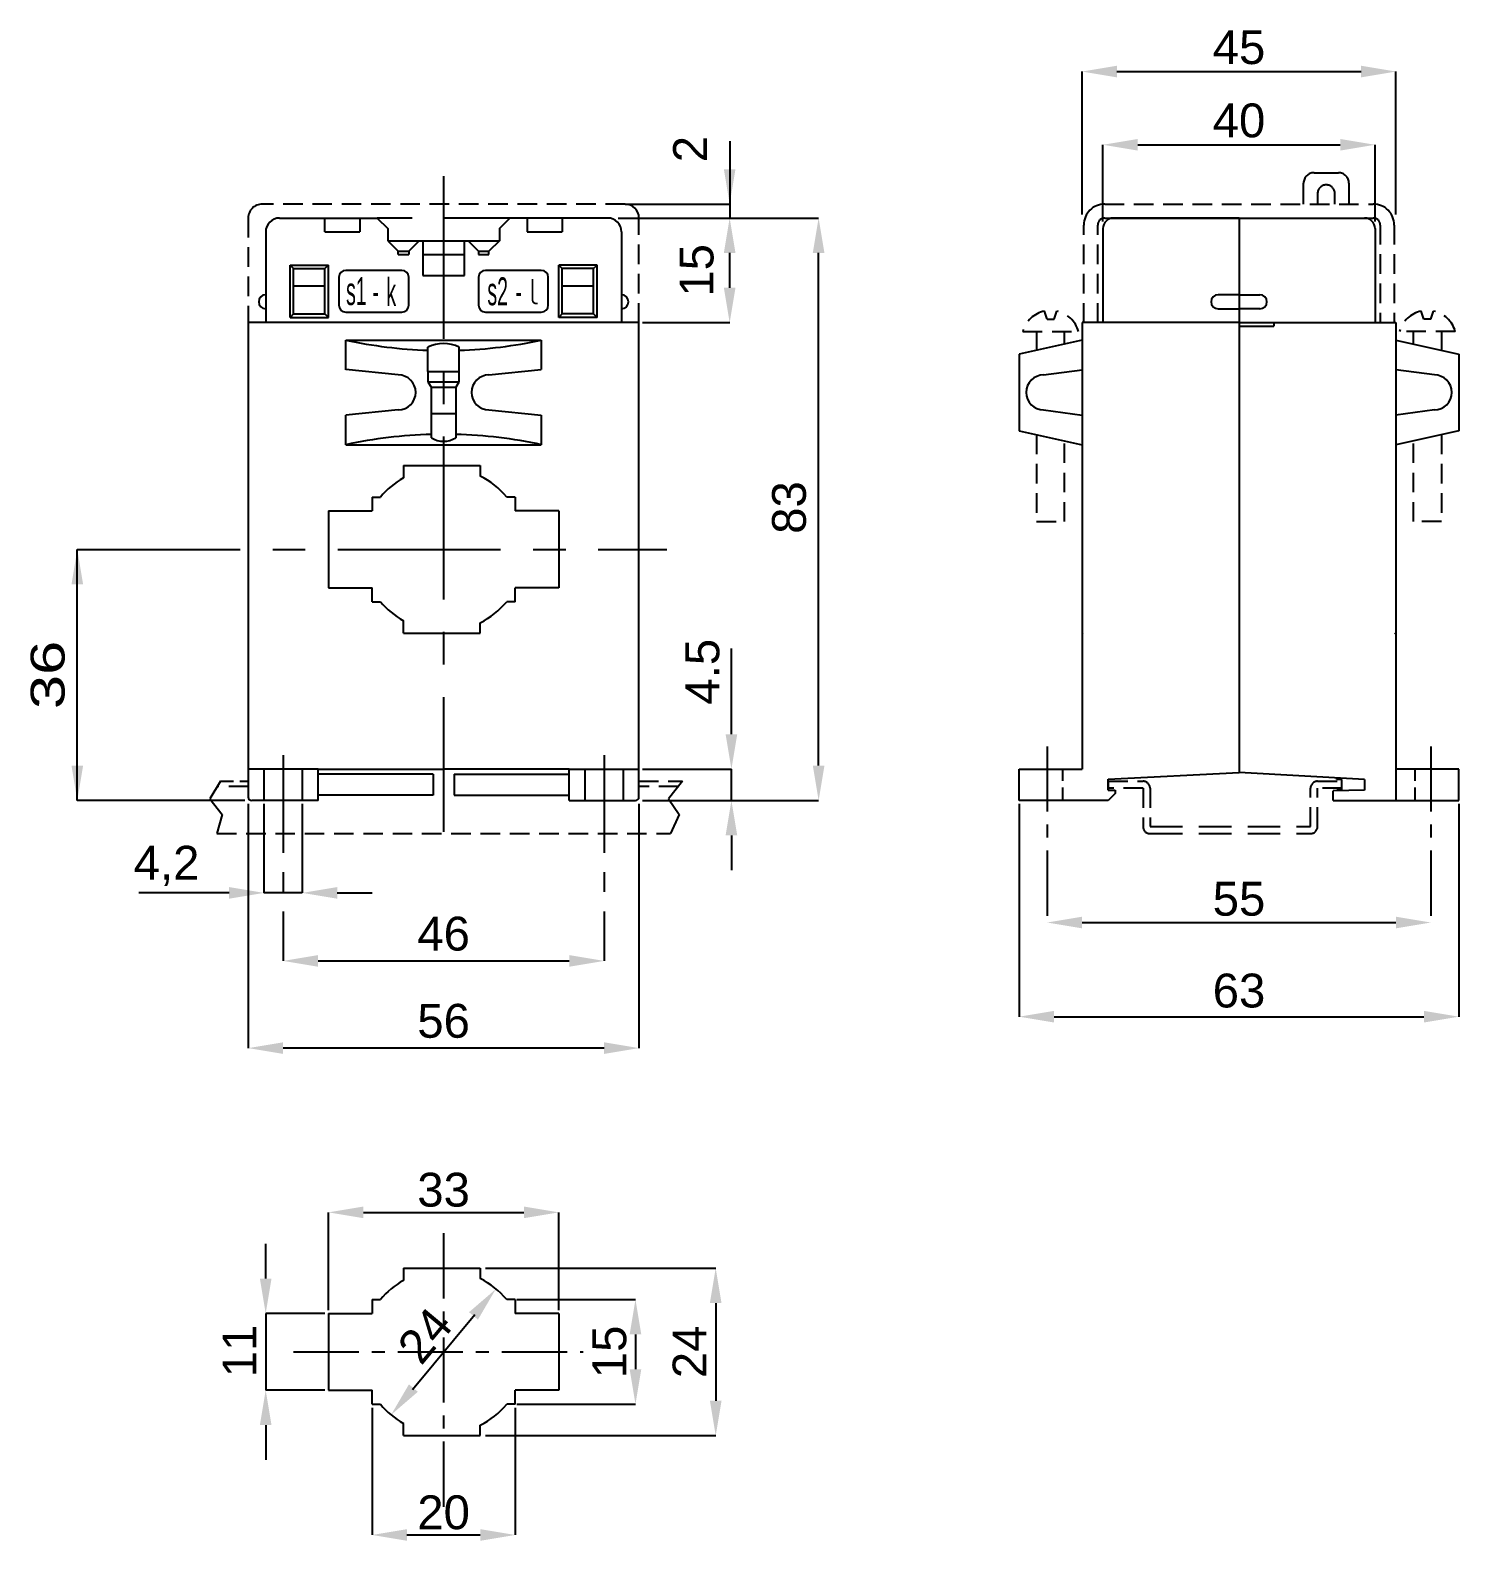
# Model space of a CAD drawing. Extents: x 1 to 333, y 10 to 308.
# Drawn here: x 277.9 to 332.7, y 124.2 to 182.2 of the extents above; entities that cross this region are included whole.
import ezdxf
from ezdxf.enums import TextEntityAlignment as Align

# ---------------------------------------------------------------- set-up
doc = ezdxf.new("R2010")
doc.units = 0
doc.header["$LTSCALE"] = 10
doc.header["$MEASUREMENT"] = 0
doc.linetypes.add('CENTER', pattern=[2, 1.25, -0.25, 0.25, -0.25])
doc.linetypes.add('HIDDEN', pattern=[0.375, 0.25, -0.125])
doc.layers.get('0').update_dxf_attribs({"linetype": 'CONTINUOUS'})
doc.styles.add('arial', font='ARIAL.TTF', dxfattribs={"height": 3})
doc.styles.add('HELV', font='HELV.SHX', dxfattribs={"height": 3})

msp = doc.modelspace()

# ---------------------------------------------------------------- linework, layer by layer
at = {"color": 7, "linetype": 'ByBlock'}
for p, q in [((318.25893, 175.10714), (318.25893, 180.59821)), ((319.59821, 180.59821), (328.97321, 180.59821)), ((330.3125, 175.10714), (330.3125, 180.59821)), ((319.0625, 174.83929), (319.0625, 177.78571)), ((320.40179, 177.78571), (328.16964, 177.78571)), ((329.50893, 174.83929), (329.50893, 177.78571)), ((300.44643, 174.97321), (308.14732, 174.97321)), ((301.38393, 174.97321), (304.73214, 174.97321)), ((304.73214, 172.29464), (304.73214, 173.63393)), ((308.14732, 153.94643), (308.14732, 173.63393)), ((301.38393, 170.95536), (304.73214, 170.95536)), ((279.6875, 152.60714), (279.6875, 162.25)), ((286.11607, 152.60714), (279.6875, 152.60714)), ((301.38393, 152.60714), (308.14732, 152.60714)), ((315.84821, 152.47321), (315.84821, 144.30357)), ((332.72321, 152.47321), (332.72321, 144.30357)), ((317.1875, 144.30357), (331.38393, 144.30357)), ((289.33036, 133.04018), (289.33036, 136.79018)), ((290.66964, 136.79018), (296.83036, 136.79018)), ((298.16964, 133.04018), (298.16964, 136.79018)), ((286.91964, 134.24554), (286.91964, 135.58482)), ((295.35714, 134.64732), (304.19643, 134.64732)), ((296.5625, 133.44196), (301.11607, 133.44196)), ((286.91964, 132.90625), (286.91964, 129.95982)), ((289.19643, 132.90625), (286.91964, 132.90625)), ((292.54965, 129.99262), (294.95035, 132.87345)), ((304.19643, 133.30804), (304.19643, 129.55804)), ((301.11607, 132.10268), (301.11607, 130.76339)), ((289.19643, 129.95982), (286.91964, 129.95982)), ((296.5625, 129.42411), (301.11607, 129.42411)), ((291.00446, 129.29018), (291.00446, 124.40179)), ((296.49554, 129.29018), (296.49554, 124.40179)), ((286.91964, 128.62054), (286.91964, 127.28125)), ((295.35714, 128.21875), (304.19643, 128.21875)), ((292.34375, 124.40179), (295.15625, 124.40179))]:
    msp.add_line(p, q, dxfattribs=at)
at = {"color": 7}
for p, q in [((304.73214, 177.91964), (304.73214, 174.97321)), ((300.71429, 175.50893), (304.73214, 175.50893)), ((295.89286, 174.57143), (296.29464, 174.97321)), ((319.12946, 174.97321), (329.44196, 174.97321)), ((291.60714, 174.57143), (291.60714, 174.10268)), ((291.60714, 174.10268), (295.89286, 174.10268)), ((295.89286, 174.57143), (295.89286, 174.10268)), ((287.85714, 173.16518), (289.33036, 173.16518)), ((287.99107, 173.03125), (289.19643, 173.03125)), ((299.64286, 173.16518), (298.16964, 173.16518)), ((299.50893, 173.03125), (298.30357, 173.03125)), ((289.19643, 172.36161), (287.99107, 172.36161)), ((299.50893, 172.36161), (298.30357, 172.36161))]:
    msp.add_line(p, q, dxfattribs=at)
at = {"linetype": 'CENTER', "ltscale": 0.5}
for p, q in [((293.75, 176.58036), (293.75, 151.40179)), ((279.6875, 162.25), (302.32143, 162.25))]:
    msp.add_line(p, q, dxfattribs=at)
at = {"color": 7, "linetype": 'HIDDEN'}
for p, q in [((327.16518, 176.71429), (328.10268, 176.71429)), ((326.76339, 175.50893), (326.76339, 176.3125)), ((327.29911, 175.91071), (327.29911, 175.50893)), ((327.96875, 175.50893), (327.96875, 175.91071)), ((328.50446, 176.3125), (328.50446, 175.50893)), ((296.29464, 174.97321), (291.20536, 174.97321)), ((293.14732, 169.08036), (293.14732, 168.67857)), ((294.35268, 168.67857), (294.35268, 169.08036)), ((293.14732, 168.67857), (294.35268, 168.67857)), ((293.14732, 168.67857), (293.28125, 168.47024)), ((293.28125, 167.33929), (293.28125, 168.47768)), ((293.28125, 168.47768), (294.21875, 168.47768)), ((294.21875, 168.47024), (294.35268, 168.67857)), ((294.21875, 168.47768), (294.21875, 167.33929)), ((330.3125, 153.8125), (330.3125, 152.60714)), ((285.17857, 153.34375), (284.77679, 152.67411)), ((302.92411, 153.34375), (302.38839, 152.67411)), ((319.26339, 153.07589), (319.26339, 153.34375)), ((328.03571, 153.41071), (328.03571, 153.47024)), ((284.77679, 152.67411), (285.24554, 152.07143)), ((302.38839, 152.67411), (302.79018, 152.07143)), ((328.03571, 152.98375), (328.03571, 153.00893)), ((285.24554, 152.07143), (285.04464, 151.33482)), ((302.79018, 152.07143), (302.45536, 151.33482))]:
    msp.add_line(p, q, dxfattribs=at)
at = {"color": 7, "linetype": 'HIDDEN', "ltscale": 0.3}
for p, q in [((300.71429, 175.50893), (286.78571, 175.50893)), ((319.12946, 175.50893), (329.44196, 175.50893)), ((286.25, 174.97321), (286.25, 170.95536)), ((301.25, 170.95536), (301.25, 174.97321)), ((318.32589, 170.95536), (318.32589, 174.70536)), ((318.86161, 170.95536), (318.86161, 174.70536)), ((329.70982, 174.70536), (329.70982, 170.95536)), ((330.24554, 174.70536), (330.24554, 170.95536)), ((316.91964, 171.08929), (316.81652, 171.39864)), ((317.1875, 171.08929), (317.29062, 171.39864)), ((331.38393, 171.08929), (331.28081, 171.39864)), ((331.65179, 171.08929), (331.7549, 171.39864)), ((315.98214, 170.62054), (318.125, 170.62054)), ((316.51786, 170.62054), (316.51786, 169.89881)), ((316.91964, 171.08929), (317.1875, 171.08929)), ((317.58929, 170.1369), (317.58929, 170.62054)), ((332.58929, 170.62054), (330.44643, 170.62054)), ((330.98214, 170.1369), (330.98214, 170.62054)), ((331.65179, 171.08929), (331.38393, 171.08929)), ((332.05357, 170.62054), (332.05357, 169.89881)), ((316.51786, 166.65476), (316.51786, 163.3179)), ((332.05357, 166.65476), (332.05357, 163.3179)), ((317.58929, 163.3179), (317.58929, 166.41667)), ((330.98214, 163.3179), (330.98214, 166.41667)), ((316.51786, 163.32143), (317.58929, 163.32143)), ((332.05357, 163.32143), (330.98214, 163.32143)), ((286.25, 153.14286), (285.05804, 153.14286)), ((301.25, 153.34375), (302.92411, 153.34375)), ((302.76339, 153.14286), (301.25, 153.14286)), ((319.26339, 153.34375), (320.60268, 153.34375)), ((327.29911, 153.34375), (328.23661, 153.34375)), ((320.60268, 153.07589), (319.26339, 153.07589)), ((320.60268, 153.07589), (320.60268, 151.60268)), ((320.87054, 153.07589), (320.87054, 151.60268)), ((327.03125, 151.60268), (327.03125, 153.07589)), ((327.29911, 151.60268), (327.29911, 153.07589)), ((328.23661, 153.07589), (327.29911, 153.07589)), ((285.04464, 151.33482), (302.45536, 151.33482))]:
    msp.add_line(p, q, dxfattribs=at)
at = {"color": 7, "linetype": 'Continuous'}
for p, q in [((287.45536, 174.97321), (291.20536, 174.97321)), ((289.19643, 174.4375), (289.19643, 174.97321)), ((290.53571, 174.97321), (290.53571, 174.4375)), ((291.20536, 174.97321), (291.60714, 174.57143)), ((300.04464, 174.97321), (296.29464, 174.97321)), ((296.96429, 174.97321), (296.96429, 174.4375)), ((298.30357, 174.97321), (298.30357, 174.4375)), ((324.28571, 174.97321), (319.46429, 174.97321)), ((324.28571, 174.97321), (324.28571, 153.67857)), ((324.28571, 174.97321), (329.10714, 174.97321)), ((286.91964, 174.4375), (286.91964, 170.95536)), ((289.19643, 174.4375), (290.53571, 174.4375)), ((291.60714, 174.10268), (292.00893, 173.70089)), ((292.8125, 174.10268), (292.41071, 173.70089)), ((292.94643, 174.10268), (292.94643, 172.76339)), ((294.55357, 172.76339), (294.55357, 174.10268)), ((294.6875, 174.10268), (295.08929, 173.70089)), ((295.89286, 174.10268), (295.49107, 173.70089)), ((296.96429, 174.4375), (298.30357, 174.4375)), ((300.58036, 174.4375), (300.58036, 170.95536)), ((319.0625, 174.57143), (319.0625, 170.95536)), ((329.50893, 174.57143), (329.50893, 170.95536)), ((292.00893, 173.56696), (292.00893, 173.70089)), ((292.00893, 173.70089), (292.41071, 173.70089)), ((292.00893, 173.56696), (292.41071, 173.56696)), ((292.41071, 173.70089), (292.41071, 173.56696)), ((292.94643, 173.56696), (294.55357, 173.56696)), ((295.08929, 173.70089), (295.08929, 173.56696)), ((295.08929, 173.70089), (295.49107, 173.70089)), ((295.08929, 173.56696), (295.49107, 173.56696)), ((295.49107, 173.56696), (295.49107, 173.70089)), ((287.85714, 171.15625), (287.85714, 173.16518)), ((287.99107, 173.03125), (287.85714, 173.16518)), ((287.99107, 171.29018), (287.99107, 173.03125)), ((289.33036, 173.16518), (289.19643, 173.03125)), ((289.19643, 171.29018), (289.19643, 173.03125)), ((289.33036, 171.15625), (289.33036, 173.16518)), ((292.14286, 172.96429), (290, 172.96429)), ((297.5, 172.96429), (295.35714, 172.96429)), ((298.16964, 171.15625), (298.16964, 173.16518)), ((298.16964, 173.16518), (298.30357, 173.03125)), ((298.30357, 171.29018), (298.30357, 173.03125)), ((299.50893, 173.03125), (299.64286, 173.16518)), ((299.50893, 171.29018), (299.50893, 173.03125)), ((299.64286, 171.15625), (299.64286, 173.16518)), ((289.73214, 172.69643), (289.73214, 171.625)), ((292.41071, 171.625), (292.41071, 172.69643)), ((292.94643, 172.76339), (294.55357, 172.76339)), ((295.08929, 172.69643), (295.08929, 171.625)), ((297.76786, 171.625), (297.76786, 172.69643)), ((324.28571, 172.02679), (323.48214, 172.02679)), ((324.28571, 172.02679), (325.08929, 172.02679)), ((287.99107, 171.29018), (287.85714, 171.15625)), ((287.85714, 171.15625), (289.33036, 171.15625)), ((287.99107, 171.29018), (289.19643, 171.29018)), ((289.19643, 171.29018), (289.33036, 171.15625)), ((290, 171.35714), (292.14286, 171.35714)), ((295.35714, 171.35714), (297.5, 171.35714)), ((298.30357, 171.29018), (298.16964, 171.15625)), ((299.64286, 171.15625), (298.16964, 171.15625)), ((299.50893, 171.29018), (298.30357, 171.29018)), ((299.50893, 171.29018), (299.64286, 171.15625)), ((323.48214, 171.49107), (324.28571, 171.49107)), ((325.08929, 171.49107), (324.28571, 171.49107)), ((286.25, 170.95536), (286.25, 152.74107)), ((301.25, 170.95536), (286.25, 170.95536)), ((301.25, 152.74107), (301.25, 170.95536)), ((318.25893, 170.95536), (318.25893, 153.8125)), ((324.28571, 170.95536), (318.25893, 170.95536)), ((324.28571, 170.95536), (330.3125, 170.95536)), ((324.28571, 170.82143), (325.625, 170.82143)), ((325.625, 170.95536), (325.625, 170.82143)), ((330.3125, 170.95536), (330.3125, 153.8125)), ((290, 170.28571), (297.5, 170.28571)), ((290, 169.14732), (290, 170.28571)), ((293.14732, 169.08036), (293.14732, 170.01786)), ((294.35268, 169.08036), (294.35268, 170.01786)), ((297.5, 170.28571), (297.5, 169.15425)), ((318.25893, 170.28571), (315.84821, 169.75)), ((330.3125, 170.28571), (332.72321, 169.75)), ((315.84821, 169.75), (315.84821, 166.80357)), ((332.72321, 169.75), (332.72321, 166.80357)), ((292.00893, 168.94643), (290, 169.15425)), ((293.14732, 169.08036), (294.35268, 169.08036)), ((295.49107, 168.94643), (297.5, 169.15425)), ((316.78571, 168.94643), (318.25893, 169.14732)), ((331.78571, 168.94643), (330.3125, 169.14732)), ((292.00893, 167.60714), (290, 167.39932)), ((290, 166.26786), (290, 167.40625)), ((293.28125, 166.53571), (293.28125, 167.47321)), ((293.28125, 167.47321), (294.21875, 167.47321)), ((294.21875, 167.47321), (294.21875, 166.53571)), ((295.49107, 167.60714), (297.5, 167.39932)), ((297.5, 167.39932), (297.5, 166.26786)), ((316.78571, 167.60714), (318.25893, 167.40625)), ((331.78571, 167.60714), (330.3125, 167.40625)), ((315.86849, 166.79907), (315.84821, 166.81934)), ((315.84821, 166.80357), (318.25893, 166.26786)), ((332.72321, 166.80357), (330.3125, 166.26786)), ((332.70294, 166.79907), (332.72321, 166.81934)), ((290, 166.26786), (297.5, 166.26786)), ((292.20982, 165.46429), (295.15625, 165.46429)), ((292.20982, 165.46429), (292.20982, 164.99472)), ((295.15625, 165.46429), (295.15625, 165.06569)), ((291.00446, 164.25893), (291.32723, 164.25893)), ((291.00446, 164.25893), (291.00446, 163.72321)), ((296.49554, 164.25893), (296.17277, 164.25893)), ((296.49554, 164.25893), (296.49554, 163.72321)), ((289.33036, 163.72321), (289.33036, 160.77679)), ((289.33036, 163.72321), (291.00446, 163.72321)), ((298.16964, 163.72321), (296.49554, 163.72321)), ((298.16964, 163.72321), (298.16964, 160.77679)), ((289.33036, 160.77679), (291.00446, 160.77679)), ((291.00446, 160.24107), (291.00446, 160.77679)), ((298.16964, 160.77679), (296.49554, 160.77679)), ((296.49554, 160.24107), (296.49554, 160.77679)), ((291.00446, 160.24107), (291.32723, 160.24107)), ((296.49554, 160.24107), (296.17277, 160.24107)), ((292.20982, 159.03571), (292.20982, 159.50528)), ((292.20982, 159.03571), (295.15625, 159.03571)), ((295.15625, 159.03571), (295.15625, 159.43431)), ((318.25893, 158.99764), (318.297, 159.03571)), ((330.3125, 158.99764), (330.27443, 159.03571)), ((330.3125, 158.99764), (330.27443, 159.03571)), ((288.92857, 153.8125), (286.25, 153.8125)), ((286.85268, 153.8125), (286.85268, 152.60714)), ((288.32589, 153.8125), (288.32589, 152.60714)), ((288.92857, 153.8125), (293.75, 153.8125)), ((288.92857, 152.60714), (288.92857, 153.8125)), ((298.57143, 153.8125), (293.75, 153.8125)), ((298.57143, 153.8125), (301.25, 153.8125)), ((298.57143, 152.60714), (298.57143, 153.8125)), ((299.17411, 153.8125), (299.17411, 152.60714)), ((300.64732, 153.8125), (300.64732, 152.60714)), ((315.84821, 153.8125), (318.25893, 153.8125)), ((315.84821, 152.60714), (315.84821, 153.8125)), ((332.72321, 153.8125), (330.3125, 153.8125)), ((332.72321, 152.60714), (332.72321, 153.8125)), ((293.34821, 153.61161), (288.92857, 153.61161)), ((293.34821, 153.61161), (293.34821, 152.80804)), ((294.15179, 153.61161), (298.57143, 153.61161)), ((294.15179, 153.61161), (294.15179, 152.80804)), ((319.26339, 153.42102), (324.28571, 153.67857)), ((319.26339, 153.00893), (319.26339, 153.42102)), ((319.26339, 153.37723), (319.26339, 153.04241)), ((329.10714, 153.41071), (324.28571, 153.67857)), ((328.23661, 153.41071), (328.03571, 153.41071)), ((328.23661, 153.00893), (328.23661, 153.41071)), ((329.10714, 153.41071), (329.10714, 153.00893)), ((288.92857, 152.60714), (286.38393, 152.60714)), ((293.34821, 152.80804), (288.92857, 152.80804)), ((294.15179, 152.80804), (298.57143, 152.80804)), ((298.57143, 152.60714), (301.11607, 152.60714)), ((319.26339, 152.60714), (315.84821, 152.60714)), ((319.26339, 153.00893), (319.53125, 153.00893)), ((319.53125, 152.875), (319.26339, 152.60714)), ((319.53125, 153.00893), (319.53125, 152.875)), ((329.10714, 153.00893), (327.90179, 152.9806)), ((327.90179, 152.60714), (327.90179, 152.9806)), ((327.90179, 152.60714), (332.72321, 152.60714)), ((328.23661, 153.00893), (328.03571, 153.00893)), ((292.20982, 134.64732), (295.15625, 134.64732)), ((292.20982, 134.64732), (292.20982, 134.17775)), ((295.15625, 134.64732), (295.15625, 134.24872)), ((291.00446, 133.44196), (291.32723, 133.44196)), ((291.00446, 133.44196), (291.00446, 132.90625)), ((296.49554, 133.44196), (296.17277, 133.44196)), ((296.49554, 133.44196), (296.49554, 132.90625)), ((289.33036, 132.90625), (289.33036, 129.95982)), ((289.33036, 132.90625), (291.00446, 132.90625)), ((298.16964, 132.90625), (296.49554, 132.90625)), ((298.16964, 132.90625), (298.16964, 129.95982)), ((289.33036, 129.95982), (291.00446, 129.95982)), ((291.00446, 129.42411), (291.00446, 129.95982)), ((296.49554, 129.42411), (296.49554, 129.95982)), ((298.16964, 129.95982), (296.49554, 129.95982)), ((291.00446, 129.42411), (291.32723, 129.42411)), ((296.49554, 129.42411), (296.17277, 129.42411)), ((292.20982, 128.21875), (292.20982, 128.68832)), ((292.20982, 128.21875), (295.15625, 128.21875)), ((295.15625, 128.21875), (295.15625, 128.61735))]:
    msp.add_line(p, q, dxfattribs=at)
at = {"color": 0, "linetype": 'ByBlock'}
for p, q in [((304.79911, 156.49107), (304.79911, 158.4442)), ((304.79911, 155.15179), (304.79911, 156.49107)), ((301.38393, 153.8125), (304.79911, 153.8125)), ((304.79911, 152.60714), (304.79911, 153.8125)), ((301.38393, 152.60714), (304.79911, 152.60714)), ((286.25, 152.47321), (286.25, 143.09821)), ((286.85268, 152.47321), (286.85268, 149.05804)), ((288.32589, 152.47321), (288.32589, 149.05804)), ((301.25, 152.47321), (301.25, 143.09821)), ((304.79911, 151.26786), (304.79911, 149.92857)), ((285.51339, 149.05804), (282.05357, 149.05804)), ((288.32589, 149.05804), (286.85268, 149.05804)), ((289.66518, 149.05804), (291.00446, 149.05804)), ((318.25893, 147.91964), (330.3125, 147.91964)), ((288.92857, 146.44643), (298.57143, 146.44643)), ((299.91071, 143.09821), (287.58929, 143.09821))]:
    msp.add_line(p, q, dxfattribs=at)
at = {"color": 0, "linetype": 'CENTER', "ltscale": 0.3}
for p, q in [((287.58929, 154.34821), (287.58929, 146.44643)), ((299.91071, 154.34821), (299.91071, 146.44643))]:
    msp.add_line(p, q, dxfattribs=at)
at = {"color": 0, "linetype": 'CENTER', "ltscale": 0.2}
for p, q in [((316.91964, 154.68304), (316.91964, 147.91964)), ((331.65179, 154.68304), (331.65179, 147.91964))]:
    msp.add_line(p, q, dxfattribs=at)
at = {"linetype": 'HIDDEN', "ltscale": 0.2}
for p, q in [((317.52232, 152.60714), (317.52232, 153.8125)), ((331.04911, 152.60714), (331.04911, 153.8125))]:
    msp.add_line(p, q, dxfattribs=at)
at = {"color": 7, "linetype": 'HIDDEN', "ltscale": 0.2}
msp.add_line((285.17857, 153.34375), (286.25, 153.34375), dxfattribs=at)
at = {"color": 7, "linetype": 'HIDDEN', "ltscale": 0.5}
for p, q in [((320.87054, 151.60268), (327.03125, 151.60268)), ((320.87054, 151.33482), (327.03125, 151.33482))]:
    msp.add_line(p, q, dxfattribs=at)
at = {"color": 7, "linetype": 'CENTER', "ltscale": 0.2}
for p, q in [((293.75, 135.98661), (293.75, 125.47321)), ((287.99107, 131.43304), (299.10714, 131.43304))]:
    msp.add_line(p, q, dxfattribs=at)
at = {"color": 7, "linetype": 'Continuous', "const_width": 0.06696}
msp.add_lwpolyline([(297.16518, 172.62946), (297.16518, 171.82589, 0.41421356), (297.29911, 171.69196), (297.36607, 171.69196)], format="xyb", dxfattribs=at)
at = {"color": 7, "linetype": 'HIDDEN'}
for centre, radius, start, end in [((327.16518, 176.3125), 0.40179, 90, 180), ((328.10268, 176.3125), 0.40179, 0, 90), ((327.63393, 175.91071), 0.33482, 0, 180), ((286.78571, 174.97321), 0.53571, 90, 180), ((319.12946, 174.70536), 0.80357, 90, 180), ((329.44196, 174.70536), 0.80357, 0, 90), ((319.12946, 174.70536), 0.26786, 90, 180), ((329.44196, 174.70536), 0.26786, 0, 90), ((320.60268, 153.07589), 0.26786, 0, 90), ((327.29911, 153.07589), 0.26786, 90, 180), ((320.87054, 151.60268), 0.26786, 180, 270), ((327.03125, 151.60268), 0.26786, 270, 0)]:
    msp.add_arc(centre, radius, start, end, dxfattribs=at)
at = {"color": 7}
msp.add_arc((300.71429, 174.97321), 0.53571, 0, 90, dxfattribs=at)
at = {"color": 7, "linetype": 'Continuous'}
for centre, radius, start, end in [((287.45536, 174.4375), 0.53571, 90, 180), ((300.04464, 174.4375), 0.53571, 0, 90), ((319.46429, 174.57143), 0.40179, 90, 180), ((329.10714, 174.57143), 0.40179, 0, 90), ((290, 172.69643), 0.26786, 90, 180), ((292.14286, 172.69643), 0.26786, 0, 90), ((295.35714, 172.69643), 0.26786, 90, 180), ((297.5, 172.69643), 0.26786, 0, 90), ((286.91964, 171.75893), 0.26786, 90, 270), ((300.58036, 171.75893), 0.26786, 270, 90), ((323.48214, 171.75893), 0.26786, 90, 270), ((325.08929, 171.75893), 0.26786, 270, 90), ((290, 171.625), 0.26786, 180, 270), ((292.14286, 171.625), 0.26786, 270, 0), ((295.35714, 171.625), 0.26786, 180, 270), ((297.5, 171.625), 0.26786, 270, 0), ((293.75, 187.58482), 17.70089, 257.7689929, 268.0488208), ((293.75, 168.72879), 1.42299, 64.9423846, 115.0576154), ((293.75, 187.58482), 17.70089, 271.9511792, 282.2310071), ((292.00893, 168.27679), 0.66964, 270, 90), ((295.49107, 168.27679), 0.66964, 90, 270), ((316.78571, 168.27679), 0.66964, 90, 270), ((331.78571, 168.27679), 0.66964, 270, 90), ((293.75, 148.96875), 17.70089, 91.5174679, 102.2310071), ((293.75, 167.28906), 0.88728, 238.1092082, 301.8907918), ((293.75, 148.96875), 17.70089, 77.7689929, 88.4825321), ((293.75, 162.25), 3.14732, 119.2986367, 140.3349871), ((293.75, 162.25), 3.14732, 39.6650129, 63.4608951), ((293.75, 162.25), 3.14732, 219.6650129, 240.7013633), ((293.75, 162.25), 3.14732, 296.5391049, 320.3349871), ((286.38393, 152.74107), 0.13393, 180, 270), ((301.11607, 152.74107), 0.13393, 270, 0), ((293.75, 131.43304), 3.14732, 119.2986367, 140.3349871), ((293.75, 131.43304), 3.14732, 39.6650129, 63.4608951), ((293.75, 131.43304), 3.14732, 219.6650129, 240.7013633), ((293.75, 131.43304), 3.14732, 296.5391049, 320.3349871)]:
    msp.add_arc(centre, radius, start, end, dxfattribs=at)
at = {"color": 7, "linetype": 'HIDDEN', "ltscale": 0.3}
for centre, start, end in [((317.05357, 170.30804), 102.2627223, 163.7397953), ((317.05357, 170.30804), 16.2602047, 77.7372777), ((331.51786, 170.30804), 102.2627223, 163.7397953), ((331.51786, 170.30804), 16.2602047, 77.7372777)]:
    msp.add_arc(centre, 1.11607, start, end, dxfattribs=at)
at = {"color": 7, "linetype": 'ByBlock'}
for points in [[(319.59821, 180.82143), (319.59821, 180.375), (318.25893, 180.59821)], [(328.97321, 180.82143), (328.97321, 180.375), (330.3125, 180.59821)], [(320.40179, 178.00893), (320.40179, 177.5625), (319.0625, 177.78571)], [(328.16964, 178.00893), (328.16964, 177.5625), (329.50893, 177.78571)], [(304.50893, 176.84821), (304.95536, 176.84821), (304.73214, 175.50893)], [(304.50893, 173.63393), (304.95536, 173.63393), (304.73214, 174.97321)], [(307.92411, 173.63393), (308.37054, 173.63393), (308.14732, 174.97321)], [(304.50893, 172.29464), (304.95536, 172.29464), (304.73214, 170.95536)], [(279.46429, 160.91071), (279.91071, 160.91071), (279.6875, 162.25)], [(279.46429, 153.94643), (279.91071, 153.94643), (279.6875, 152.60714)], [(307.92411, 153.94643), (308.37054, 153.94643), (308.14732, 152.60714)], [(317.1875, 144.52679), (317.1875, 144.08036), (315.84821, 144.30357)], [(331.38393, 144.52679), (331.38393, 144.08036), (332.72321, 144.30357)], [(290.66964, 137.01339), (290.66964, 136.56696), (289.33036, 136.79018)], [(296.83036, 137.01339), (296.83036, 136.56696), (298.16964, 136.79018)], [(303.97321, 133.30804), (304.41964, 133.30804), (304.19643, 134.64732)], [(286.69643, 134.24554), (287.14286, 134.24554), (286.91964, 132.90625)], [(294.72505, 132.95666), (295.06801, 132.67086), (295.75392, 133.84263)], [(300.89286, 132.10268), (301.33929, 132.10268), (301.11607, 133.44196)], [(300.89286, 130.76339), (301.33929, 130.76339), (301.11607, 129.42411)], [(286.69643, 128.62054), (287.14286, 128.62054), (286.91964, 129.95982)], [(292.41903, 130.18637), (292.76199, 129.90057), (291.73312, 129.01461)], [(303.97321, 129.55804), (304.41964, 129.55804), (304.19643, 128.21875)], [(292.34375, 124.625), (292.34375, 124.17857), (291.00446, 124.40179)], [(295.15625, 124.625), (295.15625, 124.17857), (296.49554, 124.40179)]]:
    msp.add_solid(points, dxfattribs=at)
at = {"color": 0, "linetype": 'ByBlock'}
for points in [[(304.57589, 155.15179), (305.02232, 155.15179), (304.79911, 153.8125)], [(304.57589, 151.26786), (305.02232, 151.26786), (304.79911, 152.60714)], [(285.51339, 149.28125), (285.51339, 148.83482), (286.85268, 149.05804)], [(289.66518, 149.28125), (289.66518, 148.83482), (288.32589, 149.05804)], [(318.25893, 148.14286), (318.25893, 147.69643), (316.91964, 147.91964)], [(330.3125, 148.14286), (330.3125, 147.69643), (331.65179, 147.91964)], [(288.92857, 146.66964), (288.92857, 146.22321), (287.58929, 146.44643)], [(298.57143, 146.66964), (298.57143, 146.22321), (299.91071, 146.44643)], [(287.58929, 143.32143), (287.58929, 142.875), (286.25, 143.09821)], [(299.91071, 143.32143), (299.91071, 142.875), (301.25, 143.09821)]]:
    msp.add_solid(points, dxfattribs=at)

# ---------------------------------------------------------------- texts
at = {"color": 7, "linetype": 'ByBlock', "style": 'arial'}
for s, p in [('45', (324.28571, 181.53571)), ('40', (324.28571, 178.72321)), ('63', (324.28571, 145.30804)), ('33', (293.75, 137.66071)), ('20', (293.75, 125.27232))]:
    msp.add_text(s, height=1.3, dxfattribs=at).set_placement(p, align=Align.MIDDLE_CENTER)
at = {"color": 7, "style": 'arial'}
msp.add_text('2', height=1.3, rotation=90, dxfattribs=at).set_placement((303.86161, 177.11607))
at = {"color": 7, "linetype": 'ByBlock', "style": 'arial'}
for s, rotation, p in [('15', 90, (303.45982, 172.96429)), ('83', 90, (307.00893, 163.85714)), ('24', 50.1944289, (293.03467, 132.06262)), ('11', 90, (285.91518, 131.46652)), ('15', 90, (300.11161, 131.43304)), ('24', 90, (303.19196, 131.43304))]:
    msp.add_text(s, height=1.3, rotation=rotation, dxfattribs=at).set_placement(p, align=Align.MIDDLE_CENTER)
at = {"color": 7, "linetype": 'Continuous', "style": 'HELV', "width": 0.5}
for s, height, p in [('s1', 1.071429, (290.40179, 172.16071)), ('k', 1.07143, (291.74107, 172.16071)), ('s2', 1.071429, (295.82589, 172.16071)), ('-', 1.07143, (291.13839, 172.16071)), ('-', 1.07143, (296.62946, 172.16071))]:
    msp.add_text(s, height=height, dxfattribs=at).set_placement(p, align=Align.MIDDLE)
at = {"color": 7, "linetype": 'ByBlock', "style": 'arial', "width": 1.3}
msp.add_text('36', height=1.3, rotation=90, dxfattribs=at).set_placement((278.54911, 157.42857), align=Align.MIDDLE_CENTER)
at = {"color": 0, "linetype": 'ByBlock', "insert": (303.6942, 157.55134), "char_height": 1.3, "attachment_point": 5, "rotation": 90, "style": 'arial'}
msp.add_mtext('\\A1;4.5', dxfattribs=at)
at = {"color": 0, "linetype": 'ByBlock', "char_height": 1.3, "attachment_point": 5, "style": 'arial'}
for s, insert in [('\\A1;{4,2}', (283.11384, 150.09598)), ('\\A1;55', (324.28571, 148.82366)), ('\\A1;46', (293.75, 147.48438)), ('\\A1;56', (293.75, 144.13616))]:
    msp.add_mtext(s, dxfattribs=dict(at, insert=insert))

doc.saveas('drawing.dxf')
